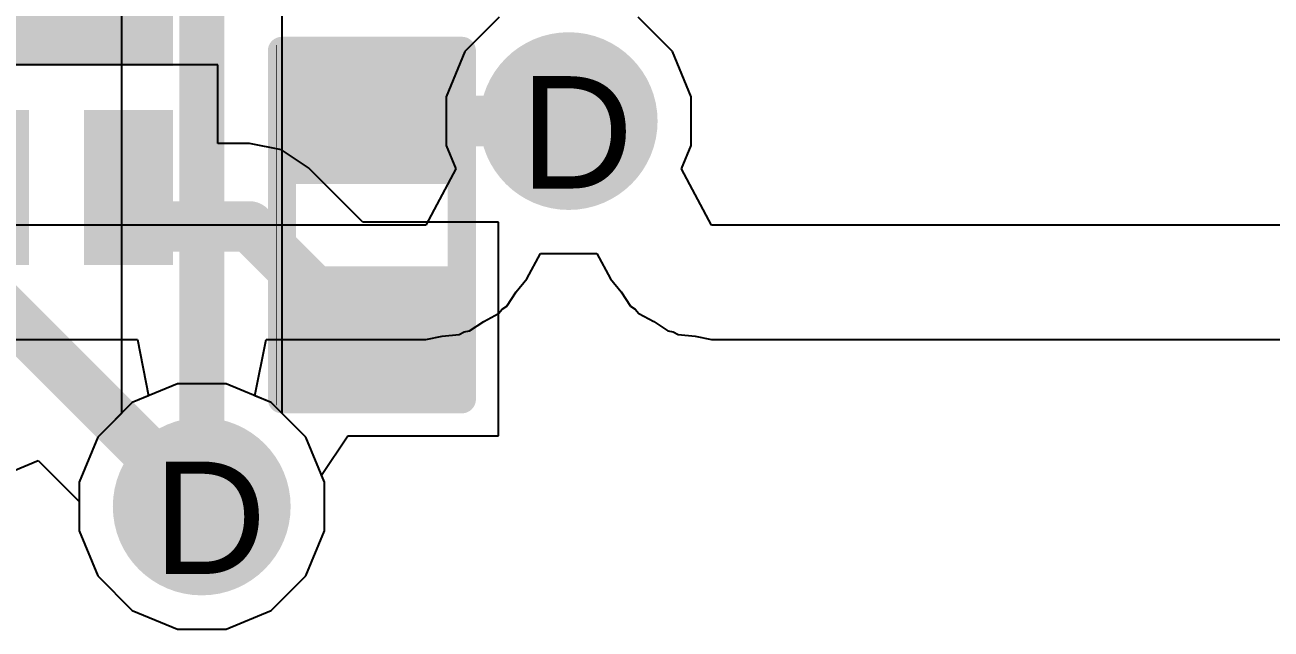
# Model space of a CAD drawing. Header units: inches. Extents: x 0 to 5032, y 0 to 5323.
# Drawn here: x 105.36 to 110.99, y 100.5 to 103.23 of the extents above; entities that cross this region are included whole.
import ezdxf

# ---------------------------------------------------------------- set-up
doc = ezdxf.new("R2010")
doc.units = ezdxf.units.IN
for name, color, linetype in [('Bottom Layer', 5, 'Continuous'), ('Bottom Solder', 6, 'Continuous'), ('Drill Drawing', 1, 'Continuous'), ('Layer 1', 16, 'Continuous'), ('Layer 2', 76, 'Continuous'), ('Top Layer', 1, 'Continuous'), ('Top Overlay', 2, 'Continuous'), ('Top Paste', 8, 'Continuous'), ('Top Solder', 216, 'Continuous'), ('Via Holes', 16, 'Continuous')]:
    doc.layers.add(name, color=color, linetype=linetype)
doc.styles.add('Arial', font='', dxfattribs={"height": 0.2})
doc.styles.get('Arial').set_extended_font_data('Arial')

# ---------------------------------------------------------------- blocks, each defined once
blk = doc.blocks.new('R___0402_157')
at = {"layer": 'Top Layer'}
for points in [[(-0.6985, -0.3175), (-0.6985, 0.3175), (-0.2413, 0.3175), (-0.2413, -0.3175)], [(0.2413, -0.3175), (0.2413, 0.3175), (0.6985, 0.3175), (0.6985, -0.3175)]]:
    blk.add_hatch(color=1, dxfattribs=at).paths.add_polyline_path(points)
at = {"layer": 'Top Paste'}
for points in [[(-0.6985, -0.3175), (-0.6985, 0.3175), (-0.2413, 0.3175), (-0.2413, -0.3175)], [(0.2413, -0.3175), (0.2413, 0.3175), (0.6985, 0.3175), (0.6985, -0.3175)]]:
    blk.add_hatch(color=8, dxfattribs=at).paths.add_polyline_path(points)
at = {"layer": 'Top Solder'}
for points in [[(-0.7535, -0.3725), (-0.7535, 0.3725), (-0.1863, 0.3725), (-0.1863, -0.3725)], [(0.1863, -0.3725), (0.1863, 0.3725), (0.7535, 0.3725), (0.7535, -0.3725)]]:
    blk.add_hatch(color=216, dxfattribs=at).paths.add_polyline_path(points)
at = {"layer": 'Top Overlay'}
for points in [[(0.7874, 0.4064, 0.127, 0.127, 0), (-0.7874, 0.4064, 0.127, 0.127, 0)], [(-0.7874, -0.4064, 0.127, 0.127, 0), (-0.7874, 0.4064, 0.127, 0.127, 0)], [(0.7874, -0.4064, 0.127, 0.127, 0), (0.7874, 0.4064, 0.127, 0.127, 0)], [(0.7874, -0.4064, 0.127, 0.127, 0), (-0.7874, -0.4064, 0.127, 0.127, 0)], [(0.8128, -0.4318, 0.00323, 0.00323, 0), (-0.8128, -0.4318, 0.00323, 0.00323, 0)]]:
    blk.add_lwpolyline(points, format="xyseb", dxfattribs=at)
for points in [[(-0.8191, 0.4064, 0.0635, 0.0635, 1), (-0.7556, 0.4064, 0.0635, 0.0635, 1)], [(-0.8191, 0.4064, 0.0635, 0.0635, 1), (-0.7556, 0.4064, 0.0635, 0.0635, 1)], [(0.7556, 0.4064, 0.0635, 0.0635, 1), (0.8191, 0.4064, 0.0635, 0.0635, 1)], [(0.7556, 0.4064, 0.0635, 0.0635, 1), (0.8191, 0.4064, 0.0635, 0.0635, 1)], [(-0.8191, -0.4064, 0.0635, 0.0635, 1), (-0.7556, -0.4064, 0.0635, 0.0635, 1)], [(-0.8191, -0.4064, 0.0635, 0.0635, 1), (-0.7556, -0.4064, 0.0635, 0.0635, 1)], [(0.7556, -0.4064, 0.0635, 0.0635, 1), (0.8191, -0.4064, 0.0635, 0.0635, 1)], [(0.7556, -0.4064, 0.0635, 0.0635, 1), (0.8191, -0.4064, 0.0635, 0.0635, 1)], [(-0.8136, -0.4318, 0.00161, 0.00161, 1), (-0.812, -0.4318, 0.00161, 0.00161, 1)], [(0.812, -0.4318, 0.00161, 0.00161, 1), (0.8136, -0.4318, 0.00161, 0.00161, 1)]]:
    blk.add_lwpolyline(points, format="xyseb", close=True, dxfattribs=at)
blk = doc.blocks.new('VSON_14_3_4_5__173')
at = {"layer": 'Top Layer'}
for points in [[(-1.1, 2.1), (-1.1, 1.8), (-1.7, 1.8), (-1.7, 2.1)], [(0.8, 2.1), (0.8, -2.1), (-0.8, -2.1), (-0.8, 2.1)], [(1.7, 2.1), (1.7, 1.8), (1.1, 1.8), (1.1, 2.1)], [(-1.1, 1.45), (-1.1, 1.15), (-1.7, 1.15), (-1.7, 1.45)], [(1.7, 1.45), (1.7, 1.15), (1.1, 1.15), (1.1, 1.45)], [(-1.1, 0.8), (-1.1, 0.5), (-1.7, 0.5), (-1.7, 0.8)], [(1.7, 0.8), (1.7, 0.5), (1.1, 0.5), (1.1, 0.8)], [(-1.1, 0.15), (-1.1, -0.15), (-1.7, -0.15), (-1.7, 0.15)], [(1.7, 0.15), (1.7, -0.15), (1.1, -0.15), (1.1, 0.15)], [(-1.1, -0.5), (-1.1, -0.8), (-1.7, -0.8), (-1.7, -0.5)], [(1.7, -0.5), (1.7, -0.8), (1.1, -0.8), (1.1, -0.5)], [(-1.1, -1.15), (-1.1, -1.45), (-1.7, -1.45), (-1.7, -1.15)], [(1.7, -1.15), (1.7, -1.45), (1.1, -1.45), (1.1, -1.15)], [(-1.1, -1.8), (-1.1, -2.1), (-1.7, -2.1), (-1.7, -1.8)], [(1.7, -1.8), (1.7, -2.1), (1.1, -2.1), (1.1, -1.8)]]:
    blk.add_hatch(color=1, dxfattribs=at).paths.add_polyline_path(points)
at = {"layer": 'Top Solder'}
for points in [[(-1.0492, 2.1508), (-1.0492, 1.7492), (-1.7508, 1.7492), (-1.7508, 2.1508)], [(0.8508, 2.1508), (0.8508, -2.1508), (-0.8508, -2.1508), (-0.8508, 2.1508)], [(1.7508, 2.1508), (1.7508, 1.7492), (1.0492, 1.7492), (1.0492, 2.1508)], [(-1.0492, 1.5008), (-1.0492, 1.0992), (-1.7508, 1.0992), (-1.7508, 1.5008)], [(1.7508, 1.5008), (1.7508, 1.0992), (1.0492, 1.0992), (1.0492, 1.5008)], [(-1.0492, 0.8508), (-1.0492, 0.4492), (-1.7508, 0.4492), (-1.7508, 0.8508)], [(1.7508, 0.8508), (1.7508, 0.4492), (1.0492, 0.4492), (1.0492, 0.8508)], [(-1.0492, 0.2008), (-1.0492, -0.2008), (-1.7508, -0.2008), (-1.7508, 0.2008)], [(1.7508, 0.2008), (1.7508, -0.2008), (1.0492, -0.2008), (1.0492, 0.2008)], [(-1.0492, -0.4492), (-1.0492, -0.8508), (-1.7508, -0.8508), (-1.7508, -0.4492)], [(1.7508, -0.4492), (1.7508, -0.8508), (1.0492, -0.8508), (1.0492, -0.4492)], [(-1.0492, -1.0992), (-1.0492, -1.5008), (-1.7508, -1.5008), (-1.7508, -1.0992)], [(1.7508, -1.0992), (1.7508, -1.5008), (1.0492, -1.5008), (1.0492, -1.0992)], [(-1.0492, -1.7492), (-1.0492, -2.1508), (-1.7508, -2.1508), (-1.7508, -1.7492)], [(1.7508, -1.7492), (1.7508, -2.1508), (1.0492, -2.1508), (1.0492, -1.7492)]]:
    blk.add_hatch(color=216, dxfattribs=at).paths.add_polyline_path(points)
at = {"layer": 'Top Overlay'}
for points in [[(-1.4986, 2.286, 0.127, 0.127, 0), (1.4732, 2.286, 0.127, 0.127, 0)], [(-1.9736, 2.0673, 0.127, 0.127, 0), (-1.9736, 1.8133, 0.127, 0.127, 0)], [(-1.9736, 2.0673, 0.127, 0.127, 0), (-1.8466, 1.9403, 0.127, 0.127, 0)], [(-1.8466, 1.9403, 0.127, 0.127, 0), (-1.9736, 1.8133, 0.127, 0.127, 0)], [(-1.4986, -2.286, 0.127, 0.127, 0), (1.4732, -2.286, 0.127, 0.127, 0)]]:
    blk.add_lwpolyline(points, format="xyseb", dxfattribs=at)
for points in [[(-1.5304, 2.286, 0.0635, 0.0635, 1), (-1.4668, 2.286, 0.0635, 0.0635, 1)], [(1.4414, 2.286, 0.0635, 0.0635, 1), (1.505, 2.286, 0.0635, 0.0635, 1)], [(-2.0053, 2.0673, 0.0635, 0.0635, 1), (-1.9418, 2.0673, 0.0635, 0.0635, 1)], [(-2.0053, 2.0673, 0.0635, 0.0635, 1), (-1.9418, 2.0673, 0.0635, 0.0635, 1)], [(-1.8783, 1.9403, 0.0635, 0.0635, 1), (-1.8148, 1.9403, 0.0635, 0.0635, 1)], [(-1.8783, 1.9403, 0.0635, 0.0635, 1), (-1.8148, 1.9403, 0.0635, 0.0635, 1)], [(-2.0053, 1.8133, 0.0635, 0.0635, 1), (-1.9418, 1.8133, 0.0635, 0.0635, 1)], [(-2.0053, 1.8133, 0.0635, 0.0635, 1), (-1.9418, 1.8133, 0.0635, 0.0635, 1)], [(-1.5304, -2.286, 0.0635, 0.0635, 1), (-1.4668, -2.286, 0.0635, 0.0635, 1)], [(1.4414, -2.286, 0.0635, 0.0635, 1), (1.505, -2.286, 0.0635, 0.0635, 1)]]:
    blk.add_lwpolyline(points, format="xyseb", close=True, dxfattribs=at)

msp = doc.modelspace()

# ---------------------------------------------------------------- hatches: boundary and pattern name
at = {"layer": 'Bottom Layer'}
h = msp.add_hatch(color=5, dxfattribs=at)
edge = h.paths.add_edge_path()
edge.add_arc((107.8192, 102.7994), 0.3, 0, 360)
h = msp.add_hatch(color=5, dxfattribs=at)
edge = h.paths.add_edge_path()
edge.add_arc((106.1616, 101.0576), 0.3, 0, 360)
at = {"layer": 'Bottom Solder'}
h = msp.add_hatch(color=6, dxfattribs=at)
edge = h.paths.add_edge_path()
edge.add_arc((107.8192, 102.7994), 0.4016, 0, 360)
h = msp.add_hatch(color=6, dxfattribs=at)
edge = h.paths.add_edge_path()
edge.add_arc((106.1616, 101.0576), 0.4016, 0, 360)
at = {"layer": 'Layer 1'}
h = msp.add_hatch(color=16, dxfattribs=at)
edge = h.paths.add_edge_path()
edge.add_arc((107.8192, 102.7994), 0.3, 0, 360)
h = msp.add_hatch(color=16, dxfattribs=at)
edge = h.paths.add_edge_path()
edge.add_arc((106.1616, 101.0576), 0.3, 0, 360)
at = {"layer": 'Layer 2'}
h = msp.add_hatch(color=76, dxfattribs=at)
edge = h.paths.add_edge_path()
edge.add_arc((107.8192, 102.7994), 0.3, 0, 360)
h = msp.add_hatch(color=76, dxfattribs=at)
edge = h.paths.add_edge_path()
edge.add_arc((106.1616, 101.0576), 0.3, 0, 360)
at = {"layer": 'Top Layer'}
h = msp.add_hatch(color=1, dxfattribs=at)
edge = h.paths.add_edge_path()
edge.add_arc((107.8192, 102.7994), 0.3, 0, 360)
h = msp.add_hatch(color=1, dxfattribs=at)
edge = h.paths.add_edge_path()
edge.add_arc((106.1616, 101.0576), 0.3, 0, 360)
at = {"layer": 'Top Solder'}
h = msp.add_hatch(color=216, dxfattribs=at)
edge = h.paths.add_edge_path()
edge.add_arc((107.8192, 102.7994), 0.4016, 0, 360)
h = msp.add_hatch(color=216, dxfattribs=at)
edge = h.paths.add_edge_path()
edge.add_arc((106.1616, 101.0576), 0.4016, 0, 360)
at = {"layer": 'Via Holes'}
h = msp.add_hatch(color=7, dxfattribs=at)
edge = h.paths.add_edge_path()
edge.add_arc((107.8192, 102.7994), 0.15, 0, 360)
h = msp.add_hatch(color=7, dxfattribs=at)
edge = h.paths.add_edge_path()
edge.add_arc((106.1616, 101.0576), 0.15, 0, 360)

# ---------------------------------------------------------------- linework, layer by layer
at = {"layer": 'Bottom Layer'}
for p, q in [((105.799, 104.465), (105.799, 101.4785)), ((106.5242, 101.4785), (106.5242, 103.699)), ((105.799, 101.4785), (105.6919, 101.3714)), ((106.6313, 101.3714), (106.5242, 101.4785)), ((105.6919, 101.3714), (105.6076, 101.1678)), ((106.7156, 101.1678), (106.6313, 101.3714)), ((105.6076, 101.1678), (105.6076, 100.9474)), ((106.7156, 100.9474), (106.7156, 101.1678)), ((105.6076, 100.9474), (105.6919, 100.7438)), ((106.6313, 100.7438), (106.7156, 100.9474)), ((105.6919, 100.7438), (105.8478, 100.5879)), ((106.4754, 100.5879), (106.6313, 100.7438)), ((105.8478, 100.5879), (106.0514, 100.5036)), ((106.2718, 100.5036), (106.4754, 100.5879)), ((106.0514, 100.5036), (106.2718, 100.5036))]:
    msp.add_line(p, q, dxfattribs=at)
msp.add_lwpolyline([(106.1616, 101.0576, 0.2032, 0.2032, 0), (106.1616, 104.6152, 0.2032, 0.2032, 0)], format="xyseb", dxfattribs=at)
msp.add_lwpolyline([(106.1108, 101.0576, 0.1016, 0.1016, 1), (106.2124, 101.0576, 0.1016, 0.1016, 1)], format="xyseb", close=True, dxfattribs=at)
at = {"layer": 'Layer 1'}
for p, q in [((106.0514, 101.6116), (105.8478, 101.5273)), ((106.2718, 101.6116), (106.0514, 101.6116)), ((106.4754, 101.5273), (106.2718, 101.6116)), ((105.8478, 101.5273), (105.6919, 101.3714)), ((106.6313, 101.3714), (106.4754, 101.5273)), ((105.6919, 101.3714), (105.6076, 101.1678)), ((106.7156, 101.1678), (106.6313, 101.3714)), ((105.6076, 101.1678), (105.6076, 100.9474)), ((106.7156, 100.9474), (106.7156, 101.1678)), ((105.6076, 100.9474), (105.6919, 100.7438)), ((106.6313, 100.7438), (106.7156, 100.9474)), ((105.6919, 100.7438), (105.8478, 100.5879)), ((106.4754, 100.5879), (106.6313, 100.7438)), ((105.8478, 100.5879), (106.0514, 100.5036)), ((106.2718, 100.5036), (106.4754, 100.5879)), ((106.0514, 100.5036), (106.2718, 100.5036))]:
    msp.add_line(p, q, dxfattribs=at)
at = {"layer": 'Layer 2'}
for p, q in [((107.5054, 103.2691), (107.3495, 103.1132)), ((108.2888, 103.1132), (108.133, 103.2691)), ((107.3495, 103.1132), (107.2652, 102.9096)), ((108.3732, 102.9096), (108.2888, 103.1132)), ((107.2652, 102.9096), (107.2652, 102.6892)), ((108.3732, 102.6892), (108.3732, 102.9096)), ((107.2652, 102.6892), (107.3089, 102.5837)), ((108.3295, 102.5837), (108.3732, 102.6892)), ((107.3089, 102.5837), (107.1735, 102.3297)), ((108.4649, 102.3297), (108.3295, 102.5837)), ((107.1735, 102.3297), (103.8677, 102.3297)), ((132.0499, 102.3297), (108.4649, 102.3297)), ((107.6306, 102.0861), (107.6915, 102.2004)), ((107.6915, 102.2004), (107.9469, 102.2004)), ((107.9469, 102.2004), (108.0078, 102.0861)), ((107.5822, 102.027), (107.6306, 102.0861)), ((108.0078, 102.0861), (108.0562, 102.027)), ((107.5397, 101.9635), (107.5822, 102.027)), ((108.0562, 102.027), (108.0986, 101.9635)), ((107.5026, 101.9298), (107.5186, 101.9494)), ((107.5186, 101.9494), (107.5397, 101.9635)), ((108.0986, 101.9635), (108.1197, 101.9494)), ((108.1197, 101.9494), (108.1358, 101.9298)), ((107.3717, 101.8512), (107.4352, 101.8937)), ((107.4352, 101.8937), (107.5026, 101.9298)), ((108.1358, 101.9298), (108.2031, 101.8937)), ((108.2031, 101.8937), (108.2666, 101.8512)), ((107.2484, 101.8267), (107.3245, 101.8343)), ((107.3245, 101.8343), (107.3468, 101.8463)), ((107.3468, 101.8463), (107.3717, 101.8512)), ((108.2666, 101.8512), (108.2915, 101.8463)), ((108.2915, 101.8463), (108.3139, 101.8343)), ((108.3139, 101.8343), (108.3899, 101.8267)), ((104.3857, 101.8118), (105.871, 101.8118)), ((105.871, 101.8118), (105.9215, 101.5578)), ((106.4017, 101.5578), (106.4522, 101.8118)), ((106.4522, 101.8118), (107.1735, 101.8118)), ((107.1735, 101.8118), (107.2484, 101.8267)), ((108.3899, 101.8267), (108.4649, 101.8118)), ((108.4649, 101.8118), (132.0499, 101.8118)), ((105.9215, 101.5578), (105.8478, 101.5273)), ((106.4754, 101.5273), (106.4017, 101.5578)), ((105.8478, 101.5273), (105.6919, 101.3714)), ((106.6313, 101.3714), (106.4754, 101.5273)), ((105.6919, 101.3714), (105.6076, 101.1678)), ((106.7156, 101.1678), (106.6313, 101.3714)), ((105.6076, 101.1678), (105.6076, 100.9474)), ((106.7156, 100.9474), (106.7156, 101.1678)), ((105.6076, 100.9474), (105.6919, 100.7438)), ((106.6313, 100.7438), (106.7156, 100.9474)), ((105.6919, 100.7438), (105.8478, 100.5879)), ((106.4754, 100.5879), (106.6313, 100.7438)), ((105.8478, 100.5879), (106.0514, 100.5036)), ((106.2718, 100.5036), (106.4754, 100.5879)), ((106.0514, 100.5036), (106.2718, 100.5036))]:
    msp.add_line(p, q, dxfattribs=at)
at = {"layer": 'Top Layer'}
for p, q in [((106.235, 103.0534), (103.406, 103.0534)), ((106.235, 102.6985), (106.235, 103.0534)), ((106.3779, 102.6985), (106.235, 102.6985)), ((106.5216, 102.6699), (106.3779, 102.6985)), ((106.6434, 102.5885), (106.5216, 102.6699)), ((106.8897, 102.3422), (106.6434, 102.5885)), ((107.5017, 102.3422), (106.8897, 102.3422)), ((107.5017, 101.377), (107.5017, 102.3422)), ((106.7026, 101.1992), (106.8214, 101.377)), ((106.8214, 101.377), (107.5017, 101.377)), ((105.2445, 101.1922), (105.4223, 101.2659)), ((105.4223, 101.2659), (105.6076, 101.0805)), ((106.7156, 101.1678), (106.7026, 101.1992)), ((106.7156, 100.9474), (106.7156, 101.1678)), ((105.6076, 101.0805), (105.6076, 100.9474)), ((105.6076, 100.9474), (105.6919, 100.7438)), ((106.6313, 100.7438), (106.7156, 100.9474)), ((105.6919, 100.7438), (105.8478, 100.5879)), ((106.4754, 100.5879), (106.6313, 100.7438)), ((105.8478, 100.5879), (106.0514, 100.5036)), ((106.2718, 100.5036), (106.4754, 100.5879)), ((106.0514, 100.5036), (106.2718, 100.5036))]:
    msp.add_line(p, q, dxfattribs=at)
for points in [[(106.9302, 102.7994, 0.2286, 0.2286, 0), (107.8076, 102.7994, 0.2286, 0.2286, 0)], [(105.831, 102.3587, 0.2286, 0.2286, 0), (105.831, 102.4994, 0.2286, 0.2286, 0)], [(105.831, 102.3587, 0.2286, 0.2286, 0), (105.8667, 102.323, 0.2286, 0.2286, 0)], [(105.8667, 102.323, 0.2286, 0.2286, 0), (106.3779, 102.323, 0.2286, 0.2286, 0)], [(106.3779, 102.323, 0.2286, 0.2286, 0), (106.8413, 101.8596, 0.2286, 0.2286, 0)], [(105.1893, 102.0299, 0.2286, 0.2286, 0), (106.1616, 101.0576, 0.2286, 0.2286, 0)], [(106.8413, 101.8596, 0.2286, 0.2286, 0), (106.9302, 101.8596, 0.2286, 0.2286, 0)]]:
    msp.add_lwpolyline(points, format="xyseb", dxfattribs=at)
for points in [[(106.873, 102.7994, 0.1143, 0.1143, 1), (106.9873, 102.7994, 0.1143, 0.1143, 1)], [(107.7504, 102.7994, 0.1143, 0.1143, 1), (107.8647, 102.7994, 0.1143, 0.1143, 1)], [(105.7738, 102.4994, 0.1143, 0.1143, 1), (105.8881, 102.4994, 0.1143, 0.1143, 1)], [(105.7738, 102.3587, 0.1143, 0.1143, 1), (105.8881, 102.3587, 0.1143, 0.1143, 1)], [(105.7738, 102.3587, 0.1143, 0.1143, 1), (105.8881, 102.3587, 0.1143, 0.1143, 1)], [(105.8095, 102.323, 0.1143, 0.1143, 1), (105.9238, 102.323, 0.1143, 0.1143, 1)], [(105.8095, 102.323, 0.1143, 0.1143, 1), (105.9238, 102.323, 0.1143, 0.1143, 1)], [(106.3207, 102.323, 0.1143, 0.1143, 1), (106.435, 102.323, 0.1143, 0.1143, 1)], [(106.3207, 102.323, 0.1143, 0.1143, 1), (106.435, 102.323, 0.1143, 0.1143, 1)], [(106.7841, 101.8596, 0.1143, 0.1143, 1), (106.8984, 101.8596, 0.1143, 0.1143, 1)], [(106.7841, 101.8596, 0.1143, 0.1143, 1), (106.8984, 101.8596, 0.1143, 0.1143, 1)], [(106.873, 101.8596, 0.1143, 0.1143, 1), (106.9873, 101.8596, 0.1143, 0.1143, 1)], [(106.1044, 101.0576, 0.1143, 0.1143, 1), (106.2187, 101.0576, 0.1143, 0.1143, 1)]]:
    msp.add_lwpolyline(points, format="xyseb", close=True, dxfattribs=at)

# ---------------------------------------------------------------- block references
for name, p, rotation in [('VSON_14_3_4_5__173', (103.881, 103.8994), 90), ('R___0402_157', (106.9302, 102.3295), 270)]:
    msp.add_blockref(name, p, dxfattribs=dict(rotation=rotation))

# ---------------------------------------------------------------- texts
at = {"layer": 'Drill Drawing', "style": 'Arial'}
for p in [(107.5991, 102.4947), (105.9415, 100.7529)]:
    msp.add_text('D', height=0.508, dxfattribs=at).set_placement(p)

doc.saveas('drawing.dxf')
